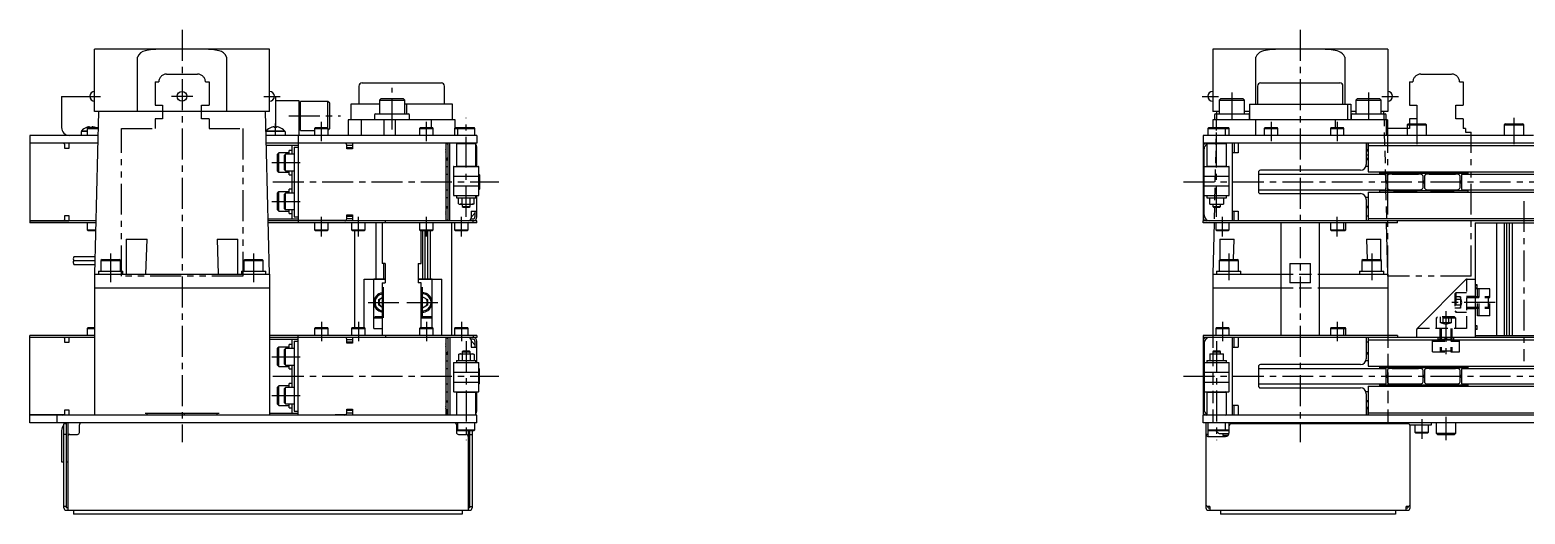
# Model space of a CAD drawing. Extents: x 0 to 4400, y -8 to 1909.
# Drawn here: x 0 to 769, y 564 to 813 of the extents above; entities that cross this region are included whole.
import ezdxf

# ---------------------------------------------------------------- set-up
doc = ezdxf.new("R2010")
doc.units = 0
doc.header["$LTSCALE"] = 0.5
for name, pattern in [('CENTER', [50.8, 31.75, -6.35, 6.35, -6.35]), ('DASHED', [19.05, 12.7, -6.35]), ('PHANTOM', [63.5, 31.75, -6.35, 6.35, -6.35, 6.35, -6.35])]:
    doc.linetypes.add(name, pattern=pattern)
for name, color, linetype in [('MSM_CENTER', 1, 'CENTER'), ('MSM_CONTINUOUS', 7, 'CONTINUOUS'), ('MSM_DASHED', 4, 'DASHED'), ('MSM_IMAGINARY', 6, 'PHANTOM')]:
    doc.layers.add(name, color=color, linetype=linetype)

msp = doc.modelspace()

# ---------------------------------------------------------------- linework, layer by layer
at = {"layer": 'MSM_CENTER'}
for p, q in [((78.3, 813.05), (78.3, 600.75)), ((653.63, 813.05), (653.63, 600.75)), ((27.8, 778.75), (36.3, 778.75)), ((72.8, 778.85), (83.8, 778.85)), ((120.3, 778.75), (128.8, 778.75)), ((186.36, 761.75), (186.36, 783.25)), ((603.13, 778.75), (611.63, 778.75)), ((618.48, 780.75), (618.48, 766.75)), ((688.78, 780.75), (688.78, 766.75)), ((695.63, 778.75), (704.13, 778.75)), ((126.3, 758.75), (126.3, 764.86)), ((133.3, 768.75), (159.8, 768.75)), ((150, 755.75), (150, 765.75)), ((204, 755.75), (204, 765.75)), ((224.5, 716.75), (224.5, 767.75)), ((610.63, 716.75), (610.63, 767.75)), ((638.63, 765.75), (638.63, 755.75)), ((672.63, 765.75), (672.63, 755.75)), ((713.63, 767.75), (713.63, 754.15)), ((763.63, 767.75), (763.63, 754.15)), ((124.4, 744.75), (139, 744.75)), ((125, 734.75), (241.29, 734.75)), ((593.63, 734.75), (3723.63, 734.75)), ((124.4, 724.75), (139, 724.75)), ((768.63, 724.95), (768.63, 642.55)), ((150, 706.75), (150, 716.75)), ((169, 706.75), (169, 716.75)), ((204, 706.75), (204, 716.75)), ((222, 706.75), (222, 716.75)), ((613.63, 706.75), (613.63, 716.75)), ((672.63, 706.75), (672.63, 716.75)), ((41.53, 697.85), (41.53, 683.25)), ((115.07, 697.85), (115.07, 683.25)), ((616.86, 697.85), (616.86, 684.25)), ((690.4, 697.85), (690.4, 684.25)), ((182, 664.75), (182, 680.75)), ((202, 664.75), (202, 680.75)), ((174, 672.75), (190, 672.75)), ((194, 672.75), (210, 672.75)), ((753.91, 672.75), (729.91, 672.75)), ((150, 662.75), (150, 652.75)), ((169, 662.75), (169, 652.75)), ((204, 662.75), (204, 652.75)), ((222, 662.75), (222, 652.75)), ((613.63, 662.75), (613.63, 652.75)), ((672.63, 662.75), (672.63, 652.75)), ((728.63, 668.25), (728.63, 644.25)), ((224.5, 652.75), (224.5, 601.75)), ((610.63, 652.75), (610.63, 601.75)), ((124.4, 644.75), (139, 644.75)), ((125, 634.75), (241.29, 634.75)), ((593.63, 634.75), (3723.63, 634.75)), ((124.4, 624.75), (139, 624.75)), ((716.13, 612.55), (716.13, 602.55)), ((728.63, 613.75), (728.63, 601.75))]:
    msp.add_line(p, q, dxfattribs=at)
at = {"layer": 'MSM_CONTINUOUS'}
for p, q in [((33.3, 771.05), (33.3, 803.05)), ((123.3, 803.05), (33.3, 803.05)), ((123.3, 771.05), (123.3, 803.05)), ((608.63, 803.05), (608.63, 771.05)), ((698.63, 803.05), (608.63, 803.05)), ((698.63, 803.05), (698.63, 771.05)), ((55.38, 771.05), (55.38, 799.05)), ((101.22, 799.05), (101.22, 771.05)), ((630.72, 774.75), (630.72, 799.05)), ((676.55, 799.05), (676.55, 774.75)), ((170.9, 785.75), (211.7, 785.75)), ((633.23, 785.75), (674.03, 785.75)), ((16.3, 778.75), (16.3, 762.75)), ((16.3, 778.75), (30.8, 778.75)), ((125.8, 778.75), (126.3, 778.75)), ((126.3, 778.75), (126.3, 762.86)), ((169.3, 784.15), (169.3, 774.75)), ((180.66, 777.75), (179.86, 776.95)), ((180.66, 777.75), (192.06, 777.75)), ((192.86, 776.95), (192.06, 777.75)), ((213.3, 774.75), (213.3, 784.15)), ((612.78, 777.75), (611.98, 776.95)), ((612.78, 777.75), (624.18, 777.75)), ((624.98, 776.95), (624.18, 777.75)), ((631.63, 784.15), (631.63, 774.75)), ((675.63, 774.75), (675.63, 784.15)), ((683.08, 777.75), (682.28, 776.95)), ((683.08, 777.75), (694.48, 777.75)), ((695.28, 776.95), (694.48, 777.75)), ((35.3, 771.05), (33.3, 687.25)), ((123.3, 771.05), (33.3, 771.05)), ((123.3, 687.25), (121.3, 771.05)), ((126.3, 776.75), (138.3, 776.75)), ((138.3, 776.75), (138.3, 758.75)), ((139.3, 774.5), (138.3, 774.5)), ((153.3, 776.25), (139.3, 776.25)), ((139.3, 761.25), (139.3, 776.25)), ((154.3, 775.25), (153.3, 776.25)), ((153.3, 762.55), (153.3, 776.25)), ((154.3, 762.25), (154.3, 775.25)), ((179.86, 774.75), (165.18, 774.75)), ((165.18, 774.75), (165.18, 766.75)), ((177.86, 769.75), (194.86, 769.75)), ((179.86, 776.95), (179.86, 769.75)), ((179.86, 776.95), (192.86, 776.95)), ((192.86, 769.75), (192.86, 776.95)), ((217.43, 774.75), (192.86, 774.75)), ((193.69, 774.75), (193.69, 769.75)), ((217.43, 766.75), (217.43, 774.75)), ((611.98, 771.05), (608.63, 771.05)), ((609.98, 769.75), (626.98, 769.75)), ((610.63, 771.05), (610.6, 769.75)), ((611.98, 776.95), (624.98, 776.95)), ((611.98, 776.95), (611.98, 769.75)), ((624.98, 769.75), (624.98, 776.95)), ((627.62, 771.05), (624.98, 771.05)), ((627.62, 774.75), (679.65, 774.75)), ((627.62, 774.75), (627.62, 766.75)), ((677.98, 774.75), (677.98, 766.75)), ((679.65, 774.75), (679.65, 766.75)), ((682.28, 771.05), (679.65, 771.05)), ((680.28, 769.75), (697.28, 769.75)), ((682.28, 776.95), (682.28, 769.75)), ((682.28, 776.95), (695.28, 776.95)), ((695.28, 769.75), (695.28, 776.95)), ((698.63, 771.05), (695.28, 771.05)), ((696.66, 769.75), (696.63, 771.05)), ((29.15, 762.86), (29.15, 762.83)), ((29.9, 762.75), (29.5, 762.35)), ((29.5, 762.35), (35.09, 762.35)), ((29.5, 762.35), (29.5, 758.75)), ((29.9, 762.75), (35.1, 762.75)), ((30.67, 763.01), (30.67, 762.83)), ((31.93, 762.83), (31.93, 763.01)), ((33.45, 762.83), (33.45, 762.86)), ((124.15, 762.86), (124.15, 762.83)), ((125.68, 763.01), (125.68, 762.83)), ((126.93, 762.83), (126.93, 763.01)), ((128.45, 762.83), (128.45, 762.86)), ((138.3, 763), (139.3, 763)), ((146.9, 762.75), (146.5, 762.35)), ((146.5, 762.35), (146.5, 758.75)), ((146.5, 762.35), (153.5, 762.35)), ((146.9, 762.75), (153.1, 762.75)), ((153.5, 762.35), (153.1, 762.75)), ((153.5, 758.75), (153.5, 762.35)), ((153.5, 761.45), (154.3, 762.25)), ((163.8, 766.75), (163.8, 758.75)), ((218.8, 766.75), (163.8, 766.75)), ((170.42, 766.75), (170.42, 758.75)), ((177.36, 769.25), (177.36, 766.75)), ((182.05, 766.75), (182.05, 758.75)), ((188.02, 766.75), (188.02, 758.75)), ((195.36, 766.75), (195.36, 769.25)), ((200.9, 762.75), (200.5, 762.35)), ((200.5, 762.35), (207.5, 762.35)), ((200.5, 762.35), (200.5, 758.75)), ((200.9, 762.75), (207.1, 762.75)), ((206.44, 766.75), (206.44, 762.75)), ((207.5, 762.35), (207.1, 762.75)), ((207.5, 758.75), (207.5, 762.35)), ((218.9, 762.75), (218.5, 762.35)), ((218.5, 762.35), (218.5, 758.75)), ((218.5, 762.35), (220.03, 762.35)), ((218.8, 762.65), (218.8, 766.75)), ((218.9, 762.75), (228.57, 762.75)), ((220.43, 762.75), (220, 762.32)), ((220, 762.32), (220, 758.75)), ((220, 762.32), (229, 762.32)), ((229, 762.32), (228.57, 762.75)), ((229, 758.75), (229, 762.32)), ((606.56, 762.75), (606.13, 762.32)), ((606.13, 762.32), (615.13, 762.32)), ((606.13, 762.32), (606.13, 758.75)), ((606.56, 762.75), (616.73, 762.75)), ((608.65, 766.75), (608.65, 762.75)), ((698.61, 766.75), (608.65, 766.75)), ((609.48, 769.25), (609.48, 766.75)), ((615.13, 762.32), (614.7, 762.75)), ((615.1, 762.35), (617.13, 762.35)), ((615.13, 758.75), (615.13, 762.32)), ((617.13, 762.35), (616.73, 762.75)), ((617.13, 758.75), (617.13, 762.35)), ((627.48, 766.75), (627.48, 769.25)), ((630.68, 766.75), (630.68, 758.75)), ((635.53, 762.75), (635.13, 762.35)), ((635.13, 762.35), (635.13, 758.75)), ((635.13, 762.35), (642.13, 762.35)), ((635.53, 762.75), (641.73, 762.75)), ((642.13, 762.35), (641.73, 762.75)), ((642.13, 758.75), (642.13, 762.35)), ((669.53, 762.75), (669.13, 762.35)), ((669.13, 762.35), (676.13, 762.35)), ((669.13, 762.35), (669.13, 758.75)), ((669.53, 762.75), (675.73, 762.75)), ((671.53, 766.75), (671.53, 762.75)), ((676.13, 762.35), (675.73, 762.75)), ((676.13, 758.75), (676.13, 762.35)), ((679.78, 769.25), (679.78, 766.75)), ((697.78, 766.75), (697.78, 769.25)), ((697.78, 766.75), (697.78, 758.75)), ((698.61, 766.75), (698.61, 758.75)), ((709.23, 764.75), (708.63, 764.15)), ((708.63, 764.15), (718.63, 764.15)), ((708.63, 764.15), (708.63, 758.75)), ((709.23, 764.75), (718.03, 764.75)), ((718.63, 764.15), (718.03, 764.75)), ((718.63, 758.75), (718.63, 764.15)), ((759.23, 764.75), (758.63, 764.15)), ((758.63, 764.15), (768.63, 764.15)), ((758.63, 764.15), (758.63, 758.75)), ((759.23, 764.75), (768.03, 764.75)), ((768.63, 764.15), (768.03, 764.75)), ((768.63, 758.75), (768.63, 764.15)), ((35.01, 758.75), (0, 758.75)), ((0, 758.75), (0, 754.75)), ((34.91, 754.75), (0, 754.75)), ((0, 754.65), (0, 714.75)), ((17.44, 754.65), (0, 754.65)), ((0.1, 754.65), (0.1, 754.75)), ((20, 754.75), (20, 752.05)), ((29.5, 760.75), (26.3, 760.75)), ((26.3, 760.75), (26.3, 758.75)), ((26.6, 761.04), (26.6, 760.75)), ((26.6, 761.04), (29.5, 761.04)), ((131.3, 760.75), (121.55, 760.75)), ((230, 758.75), (121.59, 758.75)), ((121.6, 761.04), (121.6, 760.75)), ((121.6, 761.04), (131, 761.04)), ((230, 754.75), (121.69, 754.75)), ((131, 760.75), (131, 761.04)), ((131.3, 760.75), (131.3, 758.75)), ((138, 758.75), (138, 754.75)), ((138, 754.65), (138, 714.85)), ((162.44, 754.65), (138, 754.65)), ((138.1, 754.65), (138.1, 754.75)), ((139.3, 761.25), (146.5, 761.25)), ((166, 754.75), (166, 751.75)), ((214, 754.75), (214, 714.75)), ((214.3, 754.75), (215, 754.05)), ((215, 754.75), (215, 714.75)), ((216, 714.75), (216, 754.75)), ((219.7, 754.75), (219.5, 754.55)), ((219.5, 754.55), (219.5, 742.95)), ((219.5, 754.55), (229.5, 754.55)), ((229.5, 754.55), (229.3, 754.75)), ((229.5, 742.95), (229.5, 754.55)), ((230, 758.75), (230, 754.75)), ((773.63, 758.75), (603.63, 758.75)), ((603.63, 758.75), (603.63, 754.75)), ((3713.63, 754.75), (603.63, 754.75)), ((603.63, 754.65), (603.63, 714.85)), ((603.63, 754.65), (603.73, 754.65)), ((603.73, 754.75), (603.73, 754.65)), ((604.83, 754.75), (604.83, 754.68)), ((605.83, 754.75), (605.63, 754.55)), ((605.63, 754.55), (605.63, 742.95)), ((605.63, 754.55), (615.63, 754.55)), ((615.63, 754.55), (615.43, 754.75)), ((615.63, 742.95), (615.63, 754.55)), ((618.63, 754.75), (618.63, 714.75)), ((619.63, 754.75), (619.63, 749.75)), ((621.63, 754.75), (621.63, 749.75)), ((687.63, 754.75), (687.63, 743.75)), ((688.58, 751.44), (688.58, 754.75)), ((688.63, 754.75), (688.63, 739.95)), ((18, 752.05), (18, 753.75)), ((20, 752.05), (18, 752.05)), ((121.71, 753.75), (138, 753.75)), ((128, 749.75), (127.4, 749.15)), ((127.4, 740.35), (127.4, 749.15)), ((133.4, 749.75), (128, 749.75)), ((128, 739.75), (128, 749.75)), ((131.5, 749), (131, 748.5)), ((131, 741), (131, 748.5)), ((136, 749), (131.5, 749)), ((131.5, 740.5), (131.5, 749)), ((135, 751), (133.4, 751)), ((133.4, 749), (133.4, 751)), ((135, 749), (135, 753.75)), ((136, 752.75), (138, 752.75)), ((136, 752.75), (136, 716.75)), ((163, 751.75), (163, 753.75)), ((166, 753.55), (163, 753.55)), ((163, 752.45), (166, 752.45)), ((166, 751.75), (163, 751.75)), ((214, 746.8), (215, 746.8)), ((215, 747.39), (214.58, 746.8)), ((230, 749.75), (229.5, 749.75)), ((230, 742.75), (230, 752.75)), ((604.13, 717.75), (604.13, 751.75)), ((621.63, 749.75), (618.63, 749.75)), ((687.63, 751.44), (688.58, 751.44)), ((687.63, 750.75), (688.18, 750.75)), ((687.63, 748.75), (688.63, 748.75)), ((688.63, 746.8), (687.63, 746.8)), ((688.18, 750.75), (688.58, 751.44)), ((688.63, 753.55), (3628.63, 753.55)), ((127.4, 740.35), (128, 739.75)), ((128, 739.75), (133.4, 739.75)), ((131, 741), (131.5, 740.5)), ((131.5, 740.5), (136, 740.5)), ((133.4, 738.5), (133.4, 740.5)), ((135, 729), (135, 740.5)), ((214, 746.15), (215, 746.15)), ((214, 742.75), (215, 742.75)), ((214, 738.75), (215, 738.75)), ((218, 742.6), (218, 737.9)), ((218.15, 742.75), (230.85, 742.75)), ((219.5, 742.95), (229.5, 742.95)), ((219.5, 742.95), (219.7, 742.75)), ((229.3, 742.75), (229.5, 742.95)), ((231, 737.9), (231, 742.6)), ((231.01, 738.75), (231, 738.75)), ((604.28, 742.75), (616.98, 742.75)), ((605.63, 742.95), (615.63, 742.95)), ((605.63, 742.95), (605.83, 742.75)), ((615.43, 742.75), (615.63, 742.95)), ((617.13, 737.9), (617.13, 742.6)), ((632.13, 739.75), (632.13, 729.75)), ((632.13, 738.75), (697.48, 738.75)), ((684.63, 740.75), (633.13, 740.75)), ((688.63, 742.75), (687.46, 742.75)), ((688.63, 746.15), (687.63, 746.15)), ((688.63, 739.95), (3628.63, 739.95)), ((694.59, 738.75), (694.59, 739.95)), ((694.59, 739.2), (701.78, 739.2)), ((700.88, 738.75), (699.45, 738.63)), ((700.88, 738.75), (714.48, 738.75)), ((701.73, 739.95), (701.73, 739.25)), ((701.73, 739.25), (702.23, 738.75)), ((701.73, 739.25), (713.64, 739.25)), ((713.14, 738.75), (713.64, 739.25)), ((713.59, 739.2), (720.83, 739.2)), ((713.64, 739.25), (713.64, 739.95)), ((715.92, 738.63), (714.48, 738.75)), ((719.93, 738.75), (718.5, 738.63)), ((719.93, 738.75), (733.53, 738.75)), ((720.78, 739.95), (720.78, 739.25)), ((720.78, 739.25), (721.28, 738.75)), ((720.78, 739.25), (732.69, 739.25)), ((732.19, 738.75), (732.69, 739.25)), ((732.64, 739.2), (739.82, 739.2)), ((732.69, 739.25), (732.69, 739.95)), ((734.97, 738.63), (733.53, 738.75)), ((736.93, 738.75), (3685.13, 738.75)), ((739.82, 739.95), (739.82, 738.75)), ((133.4, 738.5), (135, 738.5)), ((135, 731), (133.4, 731)), ((133.4, 729), (133.4, 731)), ((218, 737.6), (218, 732.9)), ((218, 732.6), (218, 727.9)), ((218.15, 737.75), (230.85, 737.75)), ((218.15, 732.75), (230.85, 732.75)), ((231, 732.9), (231, 737.6)), ((231, 727.9), (231, 732.6)), ((231.3, 738.45), (231.3, 731.05)), ((604.28, 737.75), (616.98, 737.75)), ((604.28, 732.75), (616.98, 732.75)), ((617.13, 732.9), (617.13, 737.6)), ((617.13, 727.9), (617.13, 732.6)), ((697.78, 731.05), (697.78, 738.45)), ((697.78, 735.27), (698.53, 735.27)), ((697.78, 734.75), (698.53, 734.75)), ((697.78, 734.23), (698.53, 734.23)), ((698.53, 737.63), (698.53, 731.87)), ((699.45, 730.88), (700.88, 730.75)), ((714.48, 730.75), (715.92, 730.88)), ((716.83, 731.87), (716.83, 737.63)), ((716.83, 735.27), (717.58, 735.27)), ((716.83, 734.75), (717.58, 734.75)), ((716.83, 734.23), (717.58, 734.23)), ((717.58, 737.63), (717.58, 731.87)), ((718.5, 730.88), (719.93, 730.75)), ((733.53, 730.75), (734.97, 730.88)), ((735.88, 731.87), (735.88, 737.63)), ((735.88, 735.27), (736.63, 735.27)), ((735.88, 734.75), (736.63, 734.75)), ((735.88, 734.23), (736.63, 734.23)), ((736.63, 738.45), (736.63, 731.05)), ((128, 729.75), (127.4, 729.15)), ((127.4, 720.35), (127.4, 729.15)), ((133.4, 729.75), (128, 729.75)), ((128, 719.75), (128, 729.75)), ((131.5, 729), (131, 728.5)), ((131, 721), (131, 728.5)), ((136, 729), (131.5, 729)), ((131.5, 720.5), (131.5, 729)), ((214, 730.75), (215, 730.75)), ((214, 726.75), (215, 726.75)), ((218.15, 727.75), (230.85, 727.75)), ((219.5, 727.75), (219.5, 726.65)), ((219.5, 726.65), (229.5, 726.65)), ((220.46, 723.56), (220.46, 726.65)), ((220.46, 723.56), (221, 723.25)), ((221, 723.25), (228, 723.25)), ((221.54, 723.25), (221.47, 723.25)), ((222.48, 723.56), (221.54, 723.25)), ((222.48, 723.56), (222.48, 726.65)), ((222.5, 723.25), (222.5, 722.18)), ((226.5, 722.18), (226.5, 723.25)), ((226.52, 723.56), (226.52, 726.65)), ((227.6, 723.25), (227.53, 723.25)), ((228.54, 723.56), (227.6, 723.25)), ((228, 723.25), (228.54, 723.56)), ((228.54, 723.56), (228.54, 726.65)), ((229.5, 726.65), (229.5, 727.75)), ((230, 716.75), (230, 727.75)), ((231.01, 730.75), (231, 730.75)), ((604.28, 727.75), (616.98, 727.75)), ((605.63, 727.75), (605.63, 726.65)), ((605.63, 726.65), (615.63, 726.65)), ((607.13, 723.25), (607.13, 726.65)), ((607.13, 723.25), (614.13, 723.25)), ((608.63, 723.25), (608.63, 722.18)), ((610.63, 723.56), (610.63, 726.65)), ((612.63, 722.18), (612.63, 723.25)), ((614.13, 726.65), (614.13, 723.25)), ((615.63, 726.65), (615.63, 727.75)), ((632.13, 730.75), (697.48, 730.75)), ((633.13, 728.75), (684.63, 728.75)), ((688.63, 726.75), (687.46, 726.75)), ((687.63, 725.75), (687.63, 714.75)), ((688.63, 729.55), (3628.63, 729.55)), ((688.63, 729.55), (688.63, 714.75)), ((694.59, 729.55), (694.59, 730.75)), ((694.59, 730.3), (701.78, 730.3)), ((700.88, 730.75), (714.48, 730.75)), ((702.23, 730.75), (701.73, 730.25)), ((701.73, 730.25), (713.64, 730.25)), ((701.73, 730.25), (701.73, 729.55)), ((713.64, 730.25), (713.14, 730.75)), ((713.59, 730.3), (720.83, 730.3)), ((713.64, 729.55), (713.64, 730.25)), ((719.93, 730.75), (733.53, 730.75)), ((721.28, 730.75), (720.78, 730.25)), ((720.78, 730.25), (720.78, 729.55)), ((720.78, 730.25), (732.69, 730.25)), ((732.69, 730.25), (732.19, 730.75)), ((732.64, 730.3), (739.82, 730.3)), ((732.69, 729.55), (732.69, 730.25)), ((736.93, 730.75), (3685.13, 730.75)), ((739.82, 730.75), (739.82, 729.55)), ((18, 715.75), (18, 717.45)), ((18, 717.45), (20, 717.45)), ((20, 717.45), (20, 714.65)), ((122.62, 715.75), (138, 715.75)), ((127.4, 720.35), (128, 719.75)), ((128, 719.75), (133.4, 719.75)), ((131, 721), (131.5, 720.5)), ((131.5, 720.5), (136, 720.5)), ((133.4, 718.5), (133.4, 720.5)), ((133.4, 718.5), (135, 718.5)), ((135, 715.75), (135, 720.5)), ((136, 716.75), (138, 716.75)), ((163, 715.75), (163, 717.75)), ((163, 717.75), (166, 717.75)), ((166, 717.05), (163, 717.05)), ((163, 715.95), (166, 715.95)), ((166, 717.75), (166, 714.75)), ((214, 722.15), (214.97, 722.15)), ((214, 721.5), (215, 721.5)), ((222.5, 722.18), (226.5, 722.18)), ((222.5, 722.18), (222.93, 721.75)), ((222.93, 721.75), (226.07, 721.75)), ((226.07, 721.75), (226.5, 722.18)), ((226.91, 715.75), (228, 715.75)), ((227, 719.75), (227, 716.25)), ((227, 719.75), (230, 719.75)), ((229, 718.67), (227.39, 716.92)), ((229, 719.75), (229, 716.75)), ((608.63, 722.18), (609.06, 721.75)), ((608.63, 722.18), (612.63, 722.18)), ((609.06, 721.75), (612.2, 721.75)), ((612.2, 721.75), (612.63, 722.18)), ((618.63, 719.75), (621.63, 719.75)), ((619.63, 714.75), (619.63, 719.75)), ((621.63, 719.75), (621.63, 714.75)), ((688.63, 722.15), (687.63, 722.15)), ((688.63, 721.5), (687.63, 721.5)), ((687.63, 717.25), (688.63, 717.25)), ((688.63, 715.95), (3628.63, 715.95)), ((33.96, 714.75), (0, 714.75)), ((20, 714.65), (0, 714.65)), ((0, 714.65), (0, 713.75)), ((33.93, 713.75), (0, 713.75)), ((0.1, 714.65), (0.1, 714.75)), ((29.5, 713.75), (29.5, 710.15)), ((29.5, 710.15), (33.85, 710.15)), ((29.5, 710.15), (29.9, 709.75)), ((29.9, 709.75), (33.87, 709.75)), ((230, 714.75), (122.64, 714.75)), ((182.9, 713.75), (122.67, 713.75)), ((162.44, 714.85), (138, 714.85)), ((138, 714.75), (138, 713.75)), ((138.1, 714.85), (138.1, 714.75)), ((146.5, 713.75), (146.5, 710.15)), ((146.5, 710.15), (153.5, 710.15)), ((146.5, 710.15), (146.9, 709.75)), ((146.9, 709.75), (153.1, 709.75)), ((153.1, 709.75), (153.5, 710.15)), ((153.5, 710.15), (153.5, 713.75)), ((165.5, 713.75), (165.5, 710.15)), ((165.5, 710.15), (172.5, 710.15)), ((165.5, 710.15), (165.9, 709.75)), ((165.9, 709.75), (172.1, 709.75)), ((167, 709.75), (167, 659.75)), ((172.1, 709.75), (172.5, 710.15)), ((172.5, 710.15), (172.5, 713.75)), ((178, 713.75), (178, 684.75)), ((181.3, 713.75), (181.3, 692.75)), ((182.9, 713.75), (182.9, 713.85)), ((183, 713.85), (182.9, 713.85)), ((183, 713.75), (183, 714.75)), ((230, 713.75), (183, 713.75)), ((200.5, 713.75), (200.5, 710.15)), ((200.5, 710.15), (200.9, 709.75)), ((200.5, 710.15), (207.5, 710.15)), ((200.9, 709.75), (207.1, 709.75)), ((201.3, 692.75), (201.3, 709.75)), ((202, 709.75), (202, 684.75)), ((203.22, 709.75), (203.22, 684.75)), ((204.5, 709.75), (204.5, 684.75)), ((206, 709.75), (206, 684.75)), ((207.1, 709.75), (207.5, 710.15)), ((207.5, 710.15), (207.5, 713.75)), ((215, 715.45), (214.3, 714.75)), ((217, 713.75), (217, 655.75)), ((218.5, 713.75), (218.5, 710.15)), ((218.5, 710.15), (225.5, 710.15)), ((218.5, 710.15), (218.9, 709.75)), ((218.9, 709.75), (225.1, 709.75)), ((225.1, 709.75), (225.5, 710.15)), ((225.5, 710.15), (225.5, 713.75)), ((228, 713.75), (228, 714.75)), ((230, 713.75), (230, 714.75)), ((603.73, 714.85), (603.63, 714.85)), ((603.63, 713.75), (603.63, 714.75)), ((3713.63, 714.75), (603.63, 714.75)), ((703.63, 713.75), (603.63, 713.75)), ((603.73, 714.85), (603.73, 714.75)), ((604.83, 714.83), (604.83, 714.75)), ((609.27, 713.75), (608.63, 687.25)), ((610.13, 713.75), (610.13, 710.15)), ((610.13, 710.15), (610.53, 709.75)), ((610.13, 710.15), (617.13, 710.15)), ((610.53, 709.75), (616.73, 709.75)), ((616.73, 709.75), (617.13, 710.15)), ((617.13, 710.15), (617.13, 713.75)), ((643.63, 713.75), (643.63, 655.75)), ((663.63, 655.75), (663.63, 713.75)), ((669.13, 713.75), (669.13, 710.15)), ((669.13, 710.15), (677.13, 710.15)), ((669.13, 710.15), (669.53, 709.75)), ((669.53, 709.75), (676.73, 709.75)), ((675.73, 709.75), (676.13, 710.15)), ((676.13, 710.15), (676.13, 713.75)), ((676.73, 709.75), (677.13, 710.15)), ((677.13, 710.15), (677.13, 713.75)), ((698.63, 687.25), (698, 713.75)), ((703.63, 713.75), (703.63, 714.75)), ((743.63, 713.75), (743.63, 654.75)), ((743.63, 713.75), (793.63, 713.75)), ((754.63, 713.75), (754.63, 655.75)), ((758.63, 713.75), (758.63, 655.75)), ((759.85, 713.75), (759.85, 655.75)), ((761.13, 713.75), (761.13, 655.75)), ((762.63, 713.75), (762.63, 655.75)), ((49.56, 705.26), (60.28, 705.26)), ((49.56, 705.26), (49.6, 687.25)), ((59.73, 687.25), (60.28, 705.26)), ((96.32, 705.26), (107.04, 705.26)), ((96.32, 705.26), (96.87, 687.25)), ((107, 687.25), (107.04, 705.26)), ((612.2, 705.26), (612.2, 694.58)), ((612.2, 705.26), (619.57, 705.26)), ((619.23, 694.85), (619.57, 705.26)), ((687.7, 705.26), (695.07, 705.26)), ((687.7, 705.26), (688.04, 694.85)), ((695.07, 694.58), (695.07, 705.26)), ((22.55, 694.25), (33.47, 694.25)), ((33.51, 696.2), (22.67, 696.2)), ((37.13, 694.85), (36.53, 694.25)), ((36.53, 694.25), (46.53, 694.25)), ((36.53, 694.25), (36.53, 688.85)), ((37.13, 694.85), (45.93, 694.85)), ((46.53, 694.25), (45.93, 694.85)), ((46.53, 688.85), (46.53, 694.25)), ((110.67, 694.85), (110.07, 694.25)), ((110.07, 694.25), (120.07, 694.25)), ((110.07, 694.25), (110.07, 688.85)), ((110.67, 694.85), (119.47, 694.85)), ((120.07, 694.25), (119.47, 694.85)), ((120.07, 688.85), (120.07, 694.25)), ((182.8, 692.75), (181.3, 692.75)), ((182, 692.75), (182, 684.75)), ((182.8, 692.75), (182.8, 682.75)), ((199.8, 692.75), (199.8, 682.75)), ((199.8, 692.75), (201.3, 692.75)), ((612.46, 694.85), (611.86, 694.25)), ((611.86, 694.25), (611.86, 688.85)), ((611.86, 694.25), (621.86, 694.25)), ((612.46, 694.85), (621.26, 694.85)), ((621.86, 694.25), (621.26, 694.85)), ((621.86, 688.85), (621.86, 694.25)), ((648.37, 692.75), (648.37, 682.75)), ((648.37, 692.75), (658.9, 692.75)), ((658.9, 682.75), (658.9, 692.75)), ((686, 694.85), (685.4, 694.25)), ((685.4, 694.25), (695.4, 694.25)), ((685.4, 694.25), (685.4, 688.85)), ((686, 694.85), (694.8, 694.85)), ((695.4, 694.25), (694.8, 694.85)), ((695.4, 688.85), (695.4, 694.25)), ((22.67, 692.3), (33.42, 692.3)), ((33.3, 687.25), (33.3, 680.25)), ((33.3, 687.25), (123.3, 687.25)), ((35.28, 688.85), (47.78, 688.85)), ((35.28, 688.85), (35.28, 687.25)), ((47.78, 687.25), (47.78, 688.85)), ((108.82, 688.85), (121.32, 688.85)), ((108.82, 688.85), (108.82, 687.25)), ((121.32, 687.25), (121.32, 688.85)), ((123.3, 687.25), (123.3, 680.25)), ((172, 659.75), (172, 684.75)), ((172, 684.75), (182.8, 684.75)), ((199.8, 684.75), (212, 684.75)), ((212, 655.75), (212, 684.75)), ((608.63, 687.25), (643.63, 687.25)), ((608.63, 687.25), (608.63, 680.25)), ((610.61, 688.85), (623.11, 688.85)), ((610.61, 688.85), (610.61, 687.25)), ((623.11, 687.25), (623.11, 688.85)), ((663.63, 687.25), (698.63, 687.25)), ((684.15, 688.85), (696.65, 688.85)), ((684.15, 688.85), (684.15, 687.25)), ((696.65, 687.25), (696.65, 688.85)), ((698.63, 687.25), (698.63, 680.25)), ((739.55, 684.75), (743.63, 684.75)), ((33.3, 680.25), (123.3, 680.25)), ((33.3, 680.2), (123.3, 680.2)), ((33.3, 680.2), (33.3, 614.75)), ((33.35, 680.2), (33.35, 680.25)), ((123.25, 680.2), (123.25, 680.25)), ((123.3, 680.2), (123.3, 614.75)), ((182.8, 684.66), (177, 684.66)), ((177, 659.25), (177, 684.66)), ((181.3, 682.75), (181.3, 655.75)), ((181.3, 682.75), (182.8, 682.75)), ((207, 684.66), (199.8, 684.66)), ((201.3, 682.75), (199.8, 682.75)), ((201.3, 659.75), (201.3, 682.75)), ((207, 659.75), (207, 684.66)), ((608.63, 680.25), (643.63, 680.25)), ((608.63, 680.2), (643.63, 680.2)), ((608.63, 680.2), (608.63, 655.75)), ((608.68, 680.2), (608.68, 680.25)), ((658.9, 682.75), (648.37, 682.75)), ((663.63, 680.25), (698.63, 680.25)), ((663.63, 680.2), (698.63, 680.2)), ((698.58, 680.2), (698.58, 680.25)), ((698.63, 680.2), (698.63, 655.75)), ((713.93, 659.54), (738.84, 684.46)), ((179.5, 674.19), (181.3, 675.23)), ((179.5, 671.31), (179.5, 674.19)), ((181.3, 670.27), (179.5, 671.31)), ((201.3, 675.23), (202, 675.64)), ((202, 669.86), (201.3, 670.27)), ((202, 675.64), (204.5, 674.19)), ((204.5, 671.31), (202, 669.86)), ((204.5, 674.19), (204.5, 671.31)), ((177.6, 665.25), (177, 664.65)), ((181.3, 664.65), (177, 664.65)), ((181.3, 665.25), (177.6, 665.25)), ((206.4, 665.25), (201.3, 665.25)), ((207, 664.65), (201.3, 664.65)), ((207, 664.65), (206.4, 665.25)), ((33.3, 655.75), (0, 655.75)), ((0, 654.75), (0, 655.75)), ((33.3, 654.75), (0, 654.75)), ((17.44, 654.65), (0, 654.65)), ((0, 614.85), (0, 654.65)), ((0.1, 654.65), (0.1, 654.75)), ((20, 654.75), (20, 652.05)), ((29.9, 659.75), (29.5, 659.35)), ((29.5, 659.35), (33.3, 659.35)), ((29.5, 659.35), (29.5, 655.75)), ((29.9, 659.75), (33.3, 659.75)), ((182.99, 655.75), (123.3, 655.75)), ((230, 654.75), (123.3, 654.75)), ((138, 654.75), (138, 655.75)), ((138, 614.75), (138, 654.65)), ((162.44, 654.65), (138, 654.65)), ((138.1, 654.65), (138.1, 654.75)), ((146.9, 659.75), (146.5, 659.35)), ((146.5, 659.35), (153.5, 659.35)), ((146.5, 659.35), (146.5, 655.75)), ((146.9, 659.75), (153.1, 659.75)), ((153.5, 659.35), (153.1, 659.75)), ((153.5, 655.75), (153.5, 659.35)), ((165.9, 659.75), (165.5, 659.35)), ((165.5, 659.35), (172.5, 659.35)), ((165.5, 659.35), (165.5, 655.75)), ((165.9, 659.75), (172.1, 659.75)), ((166, 654.75), (166, 651.75)), ((172.5, 659.35), (172.1, 659.75)), ((172.5, 655.75), (172.5, 659.35)), ((177, 659.25), (181.3, 659.25)), ((182.99, 655.65), (182.99, 655.75)), ((182.99, 655.65), (183, 655.65)), ((183, 655.75), (183, 654.75)), ((230, 655.75), (183, 655.75)), ((200.9, 659.75), (200.5, 659.35)), ((200.5, 659.35), (200.5, 655.75)), ((200.5, 659.35), (207.5, 659.35)), ((200.9, 659.75), (207.1, 659.75)), ((207.5, 659.35), (207.1, 659.75)), ((207.5, 655.75), (207.5, 659.35)), ((214, 654.75), (214, 614.75)), ((214.3, 654.75), (215, 654.05)), ((215, 654.75), (215, 614.75)), ((216, 654.75), (216, 614.75)), ((218.9, 659.75), (218.5, 659.35)), ((218.5, 659.35), (218.5, 655.75)), ((218.5, 659.35), (225.5, 659.35)), ((218.9, 659.75), (225.1, 659.75)), ((225.5, 659.35), (225.1, 659.75)), ((225.5, 655.75), (225.5, 659.35)), ((228, 655.75), (228, 654.75)), ((230, 655.75), (230, 654.75)), ((603.63, 655.75), (603.63, 654.75)), ((703.63, 655.75), (603.63, 655.75)), ((3713.63, 654.75), (603.63, 654.75)), ((603.63, 654.65), (603.63, 614.85)), ((603.73, 654.65), (603.63, 654.65)), ((603.73, 654.65), (603.73, 654.75)), ((604.83, 654.75), (604.83, 654.68)), ((610.53, 659.75), (610.13, 659.35)), ((610.13, 659.35), (610.13, 655.75)), ((610.13, 659.35), (617.13, 659.35)), ((610.53, 659.75), (616.73, 659.75)), ((617.13, 659.35), (616.73, 659.75)), ((617.13, 655.75), (617.13, 659.35)), ((618.63, 654.75), (618.63, 614.75)), ((619.63, 649.75), (619.63, 654.75)), ((621.63, 654.75), (621.63, 649.75)), ((669.53, 659.75), (669.13, 659.35)), ((669.13, 659.35), (677.13, 659.35)), ((669.13, 659.35), (669.13, 655.75)), ((669.53, 659.75), (676.73, 659.75)), ((676.13, 659.35), (675.73, 659.75)), ((676.13, 655.75), (676.13, 659.35)), ((677.13, 659.35), (676.73, 659.75)), ((677.13, 655.75), (677.13, 659.35)), ((687.63, 654.75), (687.63, 643.75)), ((688.63, 654.75), (688.63, 639.95)), ((703.63, 655.75), (703.63, 654.75)), ((713.63, 654.75), (713.63, 658.84)), ((743.63, 655.75), (793.63, 655.75)), ((18, 652.05), (18, 653.75)), ((20, 652.05), (18, 652.05)), ((123.3, 653.75), (138, 653.75)), ((128, 649.75), (127.4, 649.15)), ((127.4, 640.35), (127.4, 649.15)), ((133.4, 649.75), (128, 649.75)), ((128, 639.75), (128, 649.75)), ((131.5, 649), (131, 648.5)), ((131, 641), (131, 648.5)), ((136, 649), (131.5, 649)), ((131.5, 640.5), (131.5, 649)), ((135, 651), (133.4, 651)), ((133.4, 649), (133.4, 651)), ((135, 649), (135, 653.75)), ((136, 652.75), (136, 616.75)), ((136, 652.75), (138, 652.75)), ((163, 651.75), (163, 653.75)), ((166, 653.55), (163, 653.55)), ((163, 652.45), (166, 652.45)), ((166, 651.75), (163, 651.75)), ((214, 646.8), (215, 646.8)), ((215, 647.39), (214.58, 646.8)), ((220.46, 645.94), (221, 646.25)), ((221, 646.25), (228, 646.25)), ((221.54, 646.25), (221.47, 646.25)), ((222.48, 645.94), (221.54, 646.25)), ((222.93, 647.75), (222.5, 647.32)), ((222.5, 647.32), (222.5, 646.25)), ((222.5, 647.32), (226.5, 647.32)), ((222.93, 647.75), (226.07, 647.75)), ((226.5, 647.32), (226.07, 647.75)), ((226.5, 646.25), (226.5, 647.32)), ((228, 653.75), (226.91, 653.75)), ((227, 653.25), (227, 649.75)), ((227, 649.75), (230, 649.75)), ((227.39, 652.58), (229, 650.84)), ((227.6, 646.25), (227.53, 646.25)), ((228.54, 645.94), (227.6, 646.25)), ((228, 646.25), (228.54, 645.94)), ((229, 652.75), (229, 649.75)), ((230, 641.75), (230, 652.75)), ((604.13, 651.75), (604.13, 617.75)), ((607.13, 646.25), (614.13, 646.25)), ((607.13, 646.25), (607.13, 642.85)), ((609.06, 647.75), (608.63, 647.32)), ((608.63, 647.32), (608.63, 646.25)), ((608.63, 647.32), (612.63, 647.32)), ((609.06, 647.75), (612.2, 647.75)), ((612.63, 647.32), (612.2, 647.75)), ((612.63, 646.25), (612.63, 647.32)), ((614.13, 642.85), (614.13, 646.25)), ((618.63, 649.75), (621.63, 649.75)), ((688.63, 652.25), (687.63, 652.25)), ((688.63, 646.8), (687.63, 646.8)), ((688.63, 653.55), (3628.63, 653.55)), ((127.4, 640.35), (128, 639.75)), ((128, 639.75), (133.4, 639.75)), ((131, 641), (131.5, 640.5)), ((131.5, 640.5), (136, 640.5)), ((133.4, 638.5), (133.4, 640.5)), ((135, 629), (135, 640.5)), ((214, 646.15), (215, 646.15)), ((214, 642.75), (215, 642.75)), ((214, 638.75), (215, 638.75)), ((218, 641.6), (218, 636.9)), ((218.15, 641.75), (230.85, 641.75)), ((219.5, 642.85), (229.5, 642.85)), ((219.5, 642.85), (219.5, 641.75)), ((220.46, 645.94), (220.46, 642.85)), ((222.48, 645.94), (222.48, 642.85)), ((226.52, 645.94), (226.52, 642.85)), ((228.54, 645.94), (228.54, 642.85)), ((229.5, 641.75), (229.5, 642.85)), ((231, 636.9), (231, 641.6)), ((231.01, 638.75), (231, 638.75)), ((604.28, 641.75), (616.98, 641.75)), ((605.63, 642.85), (615.63, 642.85)), ((605.63, 642.85), (605.63, 641.75)), ((610.63, 645.94), (610.63, 642.85)), ((615.63, 641.75), (615.63, 642.85)), ((617.13, 636.9), (617.13, 641.6)), ((632.13, 639.75), (632.13, 629.75)), ((632.13, 638.75), (697.48, 638.75)), ((684.63, 640.75), (633.13, 640.75)), ((688.63, 642.75), (687.46, 642.75)), ((688.63, 646.15), (687.63, 646.15)), ((688.63, 639.95), (3628.63, 639.95)), ((694.59, 638.75), (694.59, 639.95)), ((694.59, 639.2), (701.78, 639.2)), ((700.88, 638.75), (699.45, 638.63)), ((700.88, 638.75), (714.48, 638.75)), ((701.73, 639.95), (701.73, 639.25)), ((701.73, 639.25), (713.64, 639.25)), ((701.73, 639.25), (702.23, 638.75)), ((713.14, 638.75), (713.64, 639.25)), ((713.59, 639.2), (720.83, 639.2)), ((713.64, 639.25), (713.64, 639.95)), ((715.92, 638.63), (714.48, 638.75)), ((719.93, 638.75), (718.5, 638.63)), ((719.93, 638.75), (733.53, 638.75)), ((720.78, 639.95), (720.78, 639.25)), ((720.78, 639.25), (721.28, 638.75)), ((720.78, 639.25), (732.69, 639.25)), ((732.19, 638.75), (732.69, 639.25)), ((732.64, 639.2), (739.82, 639.2)), ((732.69, 639.25), (732.69, 639.95)), ((734.97, 638.63), (733.53, 638.75)), ((736.93, 638.75), (3685.13, 638.75)), ((739.82, 639.95), (739.82, 638.75)), ((133.4, 638.5), (135, 638.5)), ((135, 631), (133.4, 631)), ((133.4, 629), (133.4, 631)), ((218, 636.6), (218, 631.9)), ((218, 631.6), (218, 626.9)), ((218.15, 636.75), (230.85, 636.75)), ((218.15, 631.75), (230.85, 631.75)), ((231, 631.9), (231, 636.6)), ((231, 626.9), (231, 631.6)), ((231.3, 631.05), (231.3, 638.45)), ((604.28, 636.75), (616.98, 636.75)), ((604.28, 631.75), (616.98, 631.75)), ((617.13, 631.9), (617.13, 636.6)), ((617.13, 626.9), (617.13, 631.6)), ((697.78, 631.05), (697.78, 638.45)), ((697.78, 635.27), (698.53, 635.27)), ((697.78, 634.75), (698.53, 634.75)), ((697.78, 634.23), (698.53, 634.23)), ((698.53, 637.63), (698.53, 631.87)), ((699.45, 630.88), (700.88, 630.75)), ((714.48, 630.75), (715.92, 630.88)), ((716.83, 631.87), (716.83, 637.63)), ((716.83, 635.27), (717.58, 635.27)), ((716.83, 634.75), (717.58, 634.75)), ((716.83, 634.23), (717.58, 634.23)), ((717.58, 637.63), (717.58, 631.87)), ((718.5, 630.88), (719.93, 630.75)), ((733.53, 630.75), (734.97, 630.88)), ((735.88, 631.87), (735.88, 637.63)), ((735.88, 635.27), (736.63, 635.27)), ((735.88, 634.75), (736.63, 634.75)), ((735.88, 634.23), (736.63, 634.23)), ((736.63, 638.45), (736.63, 631.05)), ((128, 629.75), (127.4, 629.15)), ((127.4, 620.35), (127.4, 629.15)), ((133.4, 629.75), (128, 629.75)), ((128, 619.75), (128, 629.75)), ((131.5, 629), (131, 628.5)), ((131, 621), (131, 628.5)), ((136, 629), (131.5, 629)), ((131.5, 620.5), (131.5, 629)), ((214, 630.75), (215, 630.75)), ((214, 626.75), (215, 626.75)), ((218.15, 626.75), (230.85, 626.75)), ((219.7, 626.75), (219.5, 626.55)), ((219.5, 626.55), (229.5, 626.55)), ((219.5, 626.55), (219.5, 614.95)), ((229.5, 626.55), (229.3, 626.75)), ((229.5, 614.95), (229.5, 626.55)), ((230, 616.75), (230, 626.75)), ((231.01, 630.75), (231, 630.75)), ((604.28, 626.75), (616.98, 626.75)), ((605.83, 626.75), (605.63, 626.55)), ((605.63, 626.55), (605.63, 614.95)), ((605.63, 626.55), (615.63, 626.55)), ((615.63, 626.55), (615.43, 626.75)), ((615.63, 614.95), (615.63, 626.55)), ((632.13, 630.75), (697.48, 630.75)), ((633.13, 628.75), (684.63, 628.75)), ((688.63, 626.75), (687.46, 626.75)), ((687.63, 625.75), (687.63, 614.75)), ((688.63, 629.55), (3628.63, 629.55)), ((688.63, 629.55), (688.63, 614.75)), ((694.59, 629.55), (694.59, 630.75)), ((694.59, 630.3), (701.78, 630.3)), ((700.88, 630.75), (714.48, 630.75)), ((702.23, 630.75), (701.73, 630.25)), ((701.73, 630.25), (701.73, 629.55)), ((701.73, 630.25), (713.64, 630.25)), ((713.64, 630.25), (713.14, 630.75)), ((713.59, 630.3), (720.83, 630.3)), ((713.64, 629.55), (713.64, 630.25)), ((719.93, 630.75), (733.53, 630.75)), ((721.28, 630.75), (720.78, 630.25)), ((720.78, 630.25), (732.69, 630.25)), ((720.78, 630.25), (720.78, 629.55)), ((732.69, 630.25), (732.19, 630.75)), ((732.64, 630.3), (739.82, 630.3)), ((732.69, 629.55), (732.69, 630.25)), ((736.93, 630.75), (3685.13, 630.75)), ((739.82, 630.75), (739.82, 629.55)), ((18, 615.75), (18, 617.45)), ((18, 617.45), (20, 617.45)), ((20, 617.45), (20, 614.75)), ((59.3, 615.75), (97.3, 615.75)), ((60.3, 614.75), (60.3, 615.75)), ((79.3, 615.75), (79.3, 614.75)), ((96.3, 614.75), (96.3, 615.75)), ((123.3, 615.75), (138, 615.75)), ((127.4, 620.35), (128, 619.75)), ((128, 619.75), (133.4, 619.75)), ((131, 621), (131.5, 620.5)), ((131.5, 620.5), (136, 620.5)), ((133.4, 618.5), (133.4, 620.5)), ((133.4, 618.5), (135, 618.5)), ((135, 615.75), (135, 620.5)), ((136, 616.75), (138, 616.75)), ((163, 615.75), (163, 617.75)), ((163, 617.75), (166, 617.75)), ((166, 617.05), (163, 617.05)), ((163, 615.95), (166, 615.95)), ((166, 617.75), (166, 614.75)), ((214, 622.15), (214.97, 622.15)), ((214, 621.5), (215, 621.5)), ((214.3, 617.75), (214, 617.75)), ((214.3, 617.75), (214.3, 614.75)), ((230, 619.75), (229.5, 619.75)), ((621.63, 619.75), (618.63, 619.75)), ((619.63, 614.75), (619.63, 619.75)), ((621.63, 619.75), (621.63, 614.75)), ((688.63, 622.15), (687.63, 622.15)), ((688.63, 621.5), (687.63, 621.5)), ((687.63, 618.75), (688.18, 618.75)), ((687.63, 618.06), (688.58, 618.06)), ((688.58, 618.06), (688.18, 618.75)), ((688.58, 614.75), (688.58, 618.06)), ((688.58, 617.25), (688.63, 617.25)), ((688.63, 615.95), (3628.63, 615.95)), ((17.44, 614.85), (0, 614.85)), ((0, 610.75), (0, 614.75)), ((230, 614.75), (0, 614.75)), ((230, 610.75), (0, 610.75)), ((0.1, 614.85), (0.1, 614.75)), ((14, 610.75), (14, 614.75)), ((18.7, 610.25), (17.5, 610.25)), ((17.5, 566.95), (17.5, 610.25)), ((18.7, 610.25), (18.7, 566.95)), ((19.5, 610.75), (19.5, 565.75)), ((25.5, 605.75), (25.5, 609.75)), ((157.08, 614.85), (157.08, 614.75)), ((162.44, 614.85), (157.08, 614.85)), ((215, 615.45), (214.3, 614.75)), ((219.5, 614.95), (219.7, 614.75)), ((219.5, 614.95), (229.5, 614.95)), ((219.5, 609.75), (219.5, 605.75)), ((220, 610.75), (220, 607.15)), ((229, 607.15), (229, 610.75)), ((229.3, 614.75), (229.5, 614.95)), ((230, 610.75), (230, 614.75)), ((603.73, 614.85), (603.63, 614.85)), ((3713.63, 614.75), (603.63, 614.75)), ((603.63, 610.75), (603.63, 614.75)), ((788.63, 610.75), (603.63, 610.75)), ((603.73, 614.85), (603.73, 614.75)), ((604.83, 614.83), (604.83, 614.75)), ((605.13, 610.75), (605.13, 566.95)), ((605.63, 614.95), (615.63, 614.95)), ((605.63, 614.95), (605.83, 614.75)), ((606.13, 610.75), (606.13, 607.15)), ((615.13, 607.15), (615.13, 610.75)), ((615.43, 614.75), (615.63, 614.95)), ((617.13, 605.75), (617.13, 610.75)), ((709.13, 610.25), (618.13, 610.25)), ((619.13, 610.75), (618.63, 610.25)), ((631.54, 610.75), (630.77, 610.25)), ((635.13, 610.75), (635.13, 610.25)), ((642.13, 610.25), (642.13, 610.75)), ((669.13, 610.75), (669.13, 610.25)), ((676.13, 610.25), (676.13, 610.75)), ((676.5, 610.25), (676.13, 610.49)), ((688.63, 610.25), (688.13, 610.75)), ((720.93, 609.55), (710.13, 609.55)), ((710.13, 566.95), (710.13, 609.25)), ((712.63, 609.55), (712.63, 605.95)), ((719.63, 605.95), (719.63, 609.55)), ((720.93, 610.75), (720.93, 609.55)), ((723.63, 610.75), (723.63, 605.35)), ((733.63, 605.35), (733.63, 610.75)), ((16.3, 606.75), (16.3, 590.75)), ((18.7, 604.75), (17.5, 604.75)), ((20.5, 604.75), (24.5, 604.75)), ((219.5, 607.15), (229, 607.15)), ((219.5, 606.75), (228.6, 606.75)), ((220, 607.15), (220.4, 606.75)), ((220.5, 604.75), (224.5, 604.75)), ((225.5, 606.75), (225.5, 565.75)), ((226.3, 566.95), (226.3, 606.75)), ((226.3, 604.75), (227.5, 604.75)), ((227.5, 606.75), (227.5, 566.95)), ((228.6, 606.75), (229, 607.15)), ((606.33, 604.75), (605.13, 604.75)), ((606.13, 607.15), (617.13, 607.15)), ((606.13, 607.15), (606.53, 606.75)), ((606.13, 603.75), (615.13, 603.75)), ((606.33, 603.75), (606.33, 606.95)), ((606.53, 606.75), (616.73, 606.75)), ((609.99, 606.75), (611.59, 605.47)), ((612.21, 605.25), (617.07, 605.25)), ((613.86, 605.25), (613.86, 604.46)), ((613.86, 604.46), (614.48, 603.85)), ((613.86, 604.46), (616.66, 604.46)), ((614.48, 603.85), (615.76, 603.85)), ((614.73, 606.75), (615.13, 607.15)), ((616.73, 606.75), (617.13, 607.15)), ((712.63, 605.95), (713.03, 605.55)), ((712.63, 605.95), (719.63, 605.95)), ((713.03, 605.55), (719.23, 605.55)), ((719.23, 605.55), (719.63, 605.95)), ((723.63, 605.35), (733.63, 605.35)), ((723.63, 605.35), (724.23, 604.75)), ((724.23, 604.75), (733.03, 604.75)), ((733.03, 604.75), (733.63, 605.35)), ((16.3, 590.75), (17.5, 590.75)), ((18.7, 590.75), (19.5, 590.75)), ((18.7, 567.75), (17.5, 567.75)), ((19.5, 566.95), (18.7, 566.95)), ((18.7, 565.75), (226.3, 565.75)), ((22.5, 565.75), (22.5, 563.75)), ((222.5, 563.75), (22.5, 563.75)), ((222.5, 565.75), (222.5, 563.75)), ((226.3, 566.95), (225.5, 566.95)), ((226.3, 567.75), (227.5, 567.75)), ((607.13, 567.75), (606.13, 567.75)), ((606.33, 566.95), (606.33, 567.75)), ((606.33, 566.95), (607.13, 566.95)), ((606.33, 565.75), (708.93, 565.75)), ((607.13, 567.75), (607.13, 565.75)), ((612.63, 565.75), (612.63, 563.75)), ((702.63, 563.75), (612.63, 563.75)), ((702.63, 565.75), (702.63, 563.75)), ((708.13, 565.75), (708.13, 567.75)), ((709.13, 567.75), (708.13, 567.75)), ((708.13, 566.95), (708.93, 566.95)), ((708.93, 567.75), (708.93, 566.95))]:
    msp.add_line(p, q, dxfattribs=at)
msp.add_circle((78.3, 778.85), 2.5, dxfattribs=at)
for centre, radius, start, end in [((60.26, 797.14), 5.24, 100.59714, 158.5918), ((66.23, 771.16), 31.89, 89.36881, 102.56249), ((90.37, 771.16), 31.89, 77.43751, 90.63119), ((96.34, 797.14), 5.24, 21.4082, 79.40286), ((635.86, 796.8), 5.62, 112.68798, 156.4091), ((641.99, 770.27), 32.78, 90.12269, 104.65618), ((665.28, 770.27), 32.78, 75.34382, 89.87731), ((671.41, 796.8), 5.62, 23.5909, 67.31202), ((170.9, 784.15), 1.6, 90, 180), ((211.7, 784.15), 1.6, 0, 90), ((633.23, 784.15), 1.6, 90, 180), ((674.03, 784.15), 1.6, 0, 90), ((33.3, 778.85), 2.5, 90, 270), ((123.3, 778.85), 2.5, 270, 90), ((608.63, 778.85), 2.5, 90, 270), ((698.63, 778.85), 2.5, 270, 90), ((177.86, 769.25), 0.5, 90, 180), ((194.86, 769.25), 0.5, 0, 90), ((609.98, 769.25), 0.5, 90, 180), ((626.98, 769.25), 0.5, 0, 90), ((680.28, 769.25), 0.5, 90, 180), ((697.28, 769.25), 0.5, 0, 90), ((20.3, 762.75), 4, 180, 270), ((31.3, 757.15), 6.1, 110.63779, 140.39807), ((31.3, 757.15), 6.07, 104.94637, 110.752), ((30.32, 761.35), 1.76, 82.35369, 109.2966), ((30.36, 762.68), 0.457, 46.41548, 65.08006), ((31.3, 757.15), 5.71, 83.71437, 96.28563), ((32.24, 762.68), 0.457, 114.91994, 133.58452), ((32.28, 761.35), 1.76, 70.7034, 97.64631), ((31.3, 757.15), 6.07, 69.248, 75.05363), ((31.3, 757.15), 6.1, 66.60334, 69.36221), ((126.3, 757.15), 6.1, 110.63779, 140.39807), ((126.3, 757.15), 6.07, 104.94637, 110.752), ((125.32, 761.35), 1.76, 82.35369, 109.2966), ((125.36, 762.68), 0.457, 46.41548, 65.08006), ((126.3, 757.15), 5.71, 83.71437, 96.28563), ((127.24, 762.68), 0.457, 114.91994, 133.58452), ((127.28, 761.35), 1.76, 70.7034, 97.64631), ((126.3, 757.15), 6.07, 69.248, 75.05363), ((126.3, 757.15), 6.1, 39.60193, 69.36221), ((17, 753.75), 1, 0, 90), ((162, 753.75), 1, 0, 90), ((228, 752.75), 2, 360, 41.40962), ((605.33, 753.05), 1.7, 90, 180), ((607.13, 751.75), 3, 120, 180), ((212.11, 750.75), 2, 341.08175, 18.91825), ((218.15, 742.6), 0.15, 90, 180), ((230.85, 742.6), 0.15, 0, 90), ((231.01, 738.45), 0.3, 0, 90), ((604.28, 742.6), 0.15, 90, 180), ((616.98, 742.6), 0.15, 0, 90), ((633.13, 739.75), 1, 90, 180), ((684.63, 743.75), 3, 270, 0), ((697.48, 738.45), 0.3, 0, 90), ((699.53, 737.63), 1, 95, 180), ((715.83, 737.63), 1, 0, 85), ((718.58, 737.63), 1, 95, 180), ((734.88, 737.63), 1, 0, 85), ((736.93, 738.45), 0.3, 90, 180), ((218.15, 737.9), 0.15, 180, 270), ((218.15, 737.6), 0.15, 90, 180), ((218.15, 732.9), 0.15, 180, 270), ((218.15, 732.6), 0.15, 90, 180), ((230.85, 737.9), 0.15, 270, 0), ((230.85, 737.6), 0.15, 0, 90), ((230.85, 732.9), 0.15, 270, 0), ((230.85, 732.6), 0.15, 0, 90), ((231.01, 731.05), 0.3, 270, 0), ((604.28, 737.9), 0.15, 180, 270), ((604.28, 737.6), 0.15, 90, 180), ((604.28, 732.9), 0.15, 180, 270), ((604.28, 732.6), 0.15, 90, 180), ((616.98, 737.9), 0.15, 270, 0), ((616.98, 737.6), 0.15, 0, 90), ((616.98, 732.9), 0.15, 270, 0), ((616.98, 732.6), 0.15, 0, 90), ((697.48, 731.05), 0.3, 270, 0), ((699.53, 731.87), 1, 180, 265), ((715.83, 731.87), 1, 275, 0), ((718.58, 731.87), 1, 180, 265), ((734.88, 731.87), 1, 275, 0), ((736.93, 731.05), 0.3, 180, 270), ((218.15, 727.9), 0.15, 180, 270), ((221.54, 725.27), 2.02, 237.64359, 267.97216), ((224.5, 729.94), 6.69, 252.41205, 287.58795), ((227.6, 725.27), 2.02, 237.64359, 267.97216), ((230.85, 727.9), 0.15, 270, 0), ((604.28, 727.9), 0.15, 180, 270), ((608.88, 728.32), 5.07, 249.82054, 290.17946), ((612.38, 728.31), 5.05, 249.74384, 290.25616), ((616.98, 727.9), 0.15, 270, 0), ((633.13, 729.75), 1, 180, 270), ((684.63, 725.75), 3, 0, 90), ((17, 715.75), 1, 270, 0), ((162, 715.75), 1, 270, 0), ((212.11, 718.75), 2, 341.08175, 18.91825), ((225.5, 716.25), 1.5, 270, 0), ((225.18, 718.95), 3, 307.23963, 317.3533), ((228, 716.75), 2, 270, 0), ((228, 716.75), 1, 270, 0), ((605.33, 716.45), 1.7, 180, 270), ((607.13, 717.75), 3, 180, 270), ((23.97, 695.14), 1.67, 140.85754, 212.2769), ((23.94, 693.36), 1.66, 147.27383, 219.59172), ((739.55, 683.75), 1, 90, 135), ((182, 672.75), 5, 98.04785, 261.95215), ((182, 672.75), 4.4, 99.15413, 260.84587), ((202, 672.75), 5, 261.95215, 98.04785), ((202, 672.75), 4.4, 260.84587, 99.15413), ((182, 672.75), 2.5, 106.2602, 253.7398), ((202, 672.75), 2.5, 253.7398, 106.2602), ((17, 653.75), 1, 0, 90), ((162, 653.75), 1, 0, 90), ((225.5, 653.25), 1.5, 0, 90), ((228, 652.75), 2, 0, 90), ((605.33, 653.05), 1.7, 90, 180), ((607.13, 651.75), 3, 90, 180), ((714.63, 658.84), 1, 135, 180), ((212.11, 650.75), 2, 341.08175, 18.91825), ((221.54, 644.23), 2.02, 92.02784, 122.35641), ((224.5, 639.56), 6.69, 72.41205, 107.58795), ((227.6, 644.23), 2.02, 92.02784, 122.35641), ((225.18, 650.55), 3, 42.6467, 52.76037), ((228, 652.75), 1, 0, 90), ((608.88, 641.19), 5.06, 69.77354, 110.22646), ((612.38, 641.19), 5.06, 69.77354, 110.22646), ((218.15, 641.6), 0.15, 90, 180), ((230.85, 641.6), 0.15, 0, 90), ((231.01, 638.45), 0.3, 0, 90), ((604.28, 641.6), 0.15, 90, 180), ((616.98, 641.6), 0.15, 0, 90), ((633.13, 639.75), 1, 90, 180), ((684.63, 643.75), 3, 270, 0), ((697.48, 638.45), 0.3, 0, 90), ((699.53, 637.63), 1, 95, 180), ((715.83, 637.63), 1, 0, 85), ((718.58, 637.63), 1, 95, 180), ((734.88, 637.63), 1, 0, 85), ((736.93, 638.45), 0.3, 90, 180), ((218.15, 636.9), 0.15, 180, 270), ((218.15, 636.6), 0.15, 90, 180), ((218.15, 631.9), 0.15, 180, 270), ((218.15, 631.6), 0.15, 90, 180), ((230.85, 636.9), 0.15, 270, 0), ((230.85, 636.6), 0.15, 0, 90), ((230.85, 631.9), 0.15, 270, 0), ((230.85, 631.6), 0.15, 0, 90), ((231.01, 631.05), 0.3, 270, 0), ((604.28, 636.9), 0.15, 180, 270), ((604.28, 636.6), 0.15, 90, 180), ((604.28, 631.9), 0.15, 180, 270), ((604.28, 631.6), 0.15, 90, 180), ((616.98, 636.9), 0.15, 270, 0), ((616.98, 636.6), 0.15, 0, 90), ((616.98, 631.9), 0.15, 270, 0), ((616.98, 631.6), 0.15, 0, 90), ((697.48, 631.05), 0.3, 270, 0), ((699.53, 631.87), 1, 180, 265), ((715.83, 631.87), 1, 275, 0), ((718.58, 631.87), 1, 180, 265), ((734.88, 631.87), 1, 275, 0), ((736.93, 631.05), 0.3, 180, 270), ((218.15, 626.9), 0.15, 180, 270), ((230.85, 626.9), 0.15, 270, 0), ((604.28, 626.9), 0.15, 180, 270), ((616.98, 626.9), 0.15, 270, 0), ((633.13, 629.75), 1, 180, 270), ((684.63, 625.75), 3, 0, 90), ((17, 615.75), 1, 270, 0), ((162, 615.75), 1, 270, 0), ((212.11, 618.75), 2, 341.08175, 18.91825), ((228, 616.75), 2, 318.59038, 0), ((605.33, 616.45), 1.7, 180, 270), ((607.13, 617.75), 3, 180, 240), ((20.3, 606.75), 4, 134.427, 180), ((20.3, 606.75), 4, 101.53696, 118.95502), ((26.5, 609.75), 1, 90, 180), ((218.5, 609.75), 1, 0, 90), ((618.13, 609.25), 1, 90, 180), ((696.9, 609.75), 1, 30, 90), ((709.13, 609.25), 1, 0, 90), ((710.13, 609.55), 1.2, 90, 144.33318), ((20.5, 603.75), 1, 90, 180), ((24.5, 605.75), 1, 270, 0), ((220.5, 605.75), 1, 180, 270), ((224.5, 603.75), 1, 0, 90), ((606.13, 604.75), 1, 180, 270), ((612.21, 606.25), 1, 231.34019, 270), ((615.13, 605.75), 2, 270, 0), ((18.7, 566.95), 1.2, 180, 270), ((226.3, 566.95), 1.2, 270, 0), ((606.13, 568.75), 1, 180, 270), ((606.33, 566.95), 1.2, 180, 270), ((708.93, 566.95), 1.2, 270, 0), ((709.13, 568.75), 1, 270, 0)]:
    msp.add_arc(centre, radius, start, end, dxfattribs=at)
at = {"layer": 'MSM_DASHED'}
for p, q in [((610.6, 769.75), (609.27, 713.75)), ((696.66, 769.75), (698, 713.75)), ((643.63, 687.25), (663.63, 687.25)), ((643.63, 680.2), (663.63, 680.25)), ((733.73, 677.75), (733.13, 677.15)), ((733.13, 677.15), (733.13, 668.35)), ((739.13, 677.75), (733.73, 677.75)), ((733.73, 677.75), (733.73, 667.75)), ((739.13, 684.66), (739.13, 659.25)), ((744.63, 681.75), (743.63, 681.75)), ((744.63, 681.45), (743.63, 681.45)), ((744.63, 680.05), (743.63, 680.05)), ((744.63, 679.75), (743.63, 679.75)), ((744.63, 679.75), (744.63, 681.75)), ((751.13, 679.75), (744.83, 679.75)), ((744.83, 665.75), (744.83, 679.75)), ((745.63, 665.75), (745.63, 679.75)), ((751.13, 665.75), (751.13, 679.75)), ((736.13, 675.64), (733.13, 675.64)), ((736.13, 674.19), (733.13, 674.19)), ((736.13, 671.31), (733.13, 671.31)), ((736.13, 669.86), (733.13, 669.86)), ((736.13, 675.64), (736.13, 669.86)), ((736.8, 672.75), (736.13, 675.25)), ((736.13, 670.25), (736.8, 672.75)), ((743.63, 675.85), (739.13, 675.85)), ((739.13, 675.75), (751.13, 675.75)), ((739.13, 675.21), (751.13, 675.21)), ((739.13, 670.29), (751.13, 670.29)), ((739.13, 669.75), (751.13, 669.75)), ((739.13, 669.65), (743.63, 669.65)), ((750.59, 669.75), (750.59, 675.75)), ((751.13, 675.21), (750.59, 675.75)), ((751.13, 670.29), (750.59, 669.75)), ((724.23, 665.25), (723.63, 664.65)), ((723.63, 664.65), (723.63, 659.25)), ((733.63, 664.65), (723.63, 664.65)), ((733.03, 665.25), (724.23, 665.25)), ((725.75, 662.25), (725.75, 665.25)), ((731.52, 662.25), (725.75, 662.25)), ((726.13, 662.25), (728.63, 661.58)), ((727.19, 662.25), (727.19, 665.25)), ((728.63, 661.58), (731.13, 662.25)), ((730.08, 662.25), (730.08, 665.25)), ((731.52, 662.25), (731.52, 665.25)), ((733.63, 664.65), (733.03, 665.25)), ((733.13, 668.35), (733.73, 667.75)), ((733.63, 659.25), (733.63, 664.65)), ((733.73, 667.75), (739.13, 667.75)), ((751.13, 665.75), (744.83, 665.75)), ((608.63, 655.75), (608.63, 610.75)), ((698.63, 655.75), (698.63, 610.75)), ((739.13, 659.25), (713.72, 659.25)), ((724.63, 653.75), (724.63, 654.75)), ((725.53, 659.25), (725.53, 654.75)), ((725.57, 653.75), (725.57, 654.75)), ((725.63, 659.25), (725.63, 647.25)), ((726.18, 659.25), (726.18, 647.25)), ((728.13, 653.75), (728.13, 654.75)), ((729.13, 653.75), (729.13, 654.75)), ((731.09, 659.25), (731.09, 647.25)), ((731.63, 659.25), (731.63, 647.25)), ((731.69, 654.75), (731.69, 653.75)), ((731.73, 654.75), (731.73, 659.25)), ((732.63, 653.75), (732.63, 654.75)), ((744.63, 660.75), (743.63, 660.75)), ((744.63, 660.45), (743.63, 660.45)), ((744.63, 659.05), (743.63, 659.05)), ((744.63, 658.75), (743.63, 658.75)), ((744.63, 658.75), (744.63, 660.75)), ((721.63, 647.25), (721.63, 653.55)), ((721.63, 652.75), (735.63, 652.75)), ((721.63, 647.25), (735.63, 647.25)), ((724.63, 653.75), (732.63, 653.75)), ((725.63, 647.79), (731.63, 647.79)), ((726.18, 647.25), (725.63, 647.79)), ((731.09, 647.25), (731.63, 647.79)), ((735.63, 647.25), (735.63, 653.55))]:
    msp.add_line(p, q, dxfattribs=at)
at = {"layer": 'MSM_IMAGINARY'}
for p, q in [((64.44, 786.25), (64.44, 774.25)), ((64.44, 786.25), (66.3, 786.25)), ((70.3, 790.25), (86.3, 790.25)), ((90.3, 786.25), (92.16, 786.25)), ((92.16, 786.25), (92.16, 774.25)), ((709.78, 786.25), (709.78, 774.25)), ((709.78, 786.25), (711.63, 786.25)), ((715.63, 790.25), (731.63, 790.25)), ((723.63, 790.25), (723.63, 790.45)), ((735.63, 786.25), (737.49, 786.25)), ((737.49, 786.25), (737.49, 774.25)), ((64.44, 774.25), (68.3, 774.25)), ((68.3, 774.25), (68.3, 767.25)), ((88.3, 767.25), (88.3, 774.25)), ((88.3, 774.25), (92.16, 774.25)), ((709.78, 774.25), (713.63, 774.25)), ((713.63, 774.25), (713.63, 767.25)), ((733.63, 767.25), (733.63, 774.25)), ((733.63, 774.25), (737.49, 774.25)), ((47.05, 686.25), (47.05, 762.25)), ((47.05, 762.25), (64.44, 762.25)), ((64.44, 767.25), (64.44, 762.25)), ((68.3, 767.25), (64.44, 767.25)), ((92.16, 767.25), (88.3, 767.25)), ((92.16, 767.25), (92.16, 762.25)), ((92.16, 762.25), (109.55, 762.25)), ((109.55, 762.25), (109.55, 686.25)), ((698.63, 686.25), (698.63, 762.25)), ((709.78, 762.25), (698.63, 762.25)), ((709.78, 767.25), (709.78, 762.25)), ((713.63, 767.25), (709.78, 767.25)), ((737.49, 767.25), (733.63, 767.25)), ((737.49, 767.25), (737.49, 762.25)), ((738.63, 762.25), (737.49, 762.25)), ((738.63, 762.25), (738.63, 760.42)), ((738.63, 760.42), (741.63, 760.42)), ((741.63, 686.25), (741.63, 760.42)), ((109.55, 686.25), (47.05, 686.25)), ((741.63, 686.25), (698.63, 686.25))]:
    msp.add_line(p, q, dxfattribs=at)
for centre, start, end in [((70.3, 786.25), 90, 180), ((86.3, 786.25), 0, 90), ((715.63, 786.25), 90, 180), ((731.63, 786.25), 0, 90)]:
    msp.add_arc(centre, 4, start, end, dxfattribs=at)

doc.saveas('drawing.dxf')
